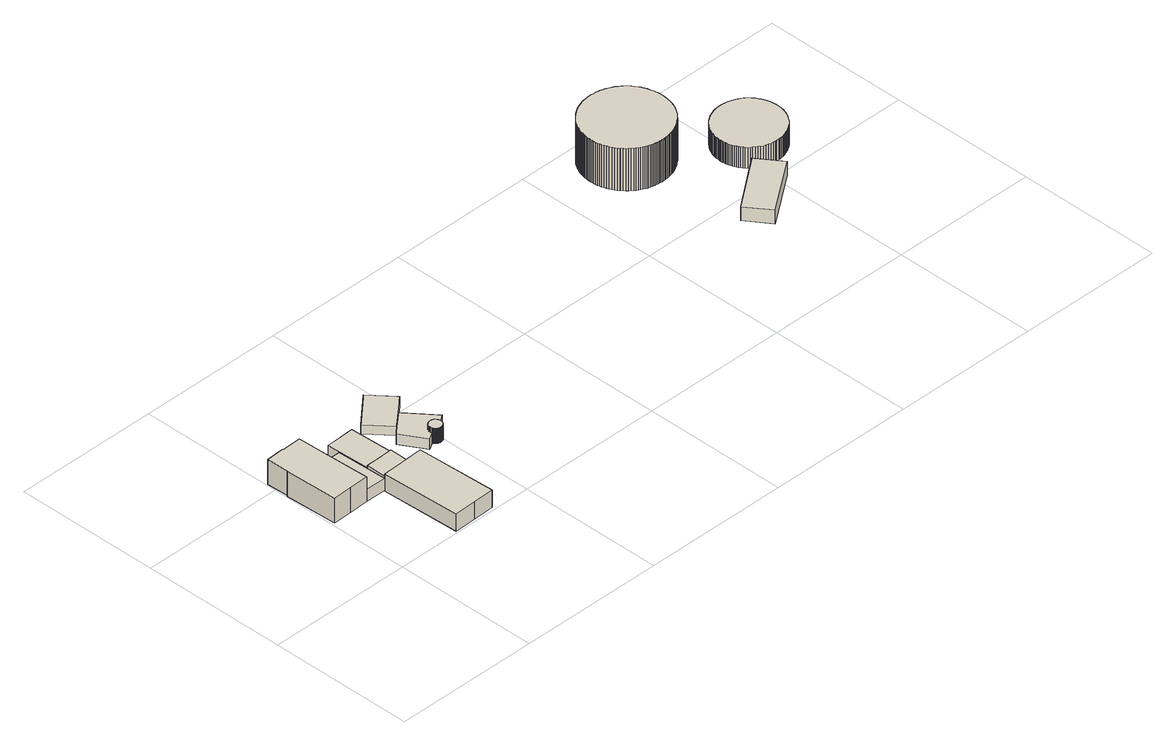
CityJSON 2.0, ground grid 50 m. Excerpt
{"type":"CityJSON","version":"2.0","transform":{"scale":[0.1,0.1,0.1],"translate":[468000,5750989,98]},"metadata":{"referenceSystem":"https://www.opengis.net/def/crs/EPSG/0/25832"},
"CityObjects":{
"building1":{"type":"Building","attributes":{"Gemeindeschluessel":"05754044","BezugspunktDach":"2000","function":"31001_1221","measuredHeight":12.15},"address":[{"country":"Germany","locality":"Verl","thoroughfareNumber":"145","thoroughfareName":"Rüschenweg"}],"geometry":[{"type":"Solid","lod":"1","boundaries":[[[[0,1,2,3,4,5,6,7,8,9]],[[10,11,12,13,14,15,16,17,18,19]],[[10,19,9,8]],[[11,10,8,7]],[[12,11,7,6]],[[13,12,6,5]],[[14,13,5,4]],[[15,14,4,3]],[[16,15,3,2]],[[17,16,2,1]],[[18,17,1,0]],[[19,18,0,9]]]]}]},
"building2":{"type":"Building","attributes":{"Gemeindeschluessel":"05754044","function":"31001_9998"},"address":[{"country":"Germany","locality":"Verl","thoroughfareNumber":"145","thoroughfareName":"Rüschenweg"}],"children":["building2-1","building2-2"]},
"building2-1":{"type":"BuildingPart","attributes":{"BezugspunktDach":"2000","measuredHeight":5.17},"parents":["building2"],"geometry":[{"type":"Solid","lod":"1","boundaries":[[[[20,21,22,23,24]],[[25,26,27,28,29]],[[25,29,24,23]],[[26,25,23,22]],[[27,26,22,21]],[[28,27,21,20]],[[29,28,20,24]]]]}]},
"building2-2":{"type":"BuildingPart","attributes":{"BezugspunktDach":"2000","measuredHeight":6.92},"parents":["building2"],"geometry":[{"type":"Solid","lod":"1","boundaries":[[[[30,31,32,33,34,35]],[[25,29,36,37,38,39]],[[25,39,35,34]],[[29,25,34,33]],[[36,29,33,32]],[[37,36,32,31]],[[38,37,31,30]],[[39,38,30,35]]]]}]},
"building3":{"type":"Building","attributes":{"Gemeindeschluessel":"05754044","BezugspunktDach":"2000","function":"31001_2726","measuredHeight":8.41},"address":[{"country":"Germany","locality":"Verl","thoroughfareNumber":"145","thoroughfareName":"Rüschenweg"}],"geometry":[{"type":"Solid","lod":"1","boundaries":[[[[40,41,42,43,44,45,46]],[[47,48,49,50,51,52,53]],[[47,53,46,45]],[[48,47,45,44]],[[49,48,44,43]],[[50,49,43,42]],[[51,50,42,41]],[[52,51,41,40]],[[53,52,40,46]]]]}]},
"building4":{"type":"Building","attributes":{"Gemeindeschluessel":"05754044","BezugspunktDach":"2000","function":"31001_2724","measuredHeight":6.92},"address":[{"country":"Germany","locality":"Verl","thoroughfareNumber":"145","thoroughfareName":"Rüschenweg"}],"geometry":[{"type":"Solid","lod":"1","boundaries":[[[[54,55,56,57,58,59]],[[60,61,62,63,64,65]],[[60,65,59,58]],[[61,60,58,57]],[[62,61,57,56]],[[63,62,56,55]],[[64,63,55,54]],[[65,64,54,59]]]]}]},
"building5":{"type":"Building","attributes":{"Gemeindeschluessel":"05754044","BezugspunktDach":"2000","function":"31001_2723","measuredHeight":3.66},"address":[{"country":"Germany","locality":"Verl","thoroughfareNumber":"145","thoroughfareName":"Rüschenweg"}],"geometry":[{"type":"Solid","lod":"1","boundaries":[[[[66,67,68,69,70,71,72,73,74,75,76,77,78,79,80,81,82,83,84,85,86,87,88,89,90,91,92,93,94,95,96,97,98,99]],[[100,101,102,103,104,105,106,107,108,109,110,111,112,113,114,115,116,117,118,119,120,121,122,123,124,125,126,127,128,129,130,131,132,133]],[[100,133,99,98]],[[101,100,98,97]],[[102,101,97,96]],[[103,102,96,95]],[[104,103,95,94]],[[105,104,94,93]],[[106,105,93,92]],[[107,106,92,91]],[[108,107,91,90]],[[109,108,90,89]],[[110,109,89,88]],[[111,110,88,87]],[[112,111,87,86]],[[113,112,86,85]],[[114,113,85,84]],[[115,114,84,83]],[[116,115,83,82]],[[117,116,82,81]],[[118,117,81,80]],[[119,118,80,79]],[[120,119,79,78]],[[121,120,78,77]],[[122,121,77,76]],[[123,122,76,75]],[[124,123,75,74]],[[125,124,74,73]],[[126,125,73,72]],[[127,126,72,71]],[[128,127,71,70]],[[129,128,70,69]],[[130,129,69,68]],[[131,130,68,67]],[[132,131,67,66]],[[133,132,66,99]]]]}]},
"building6":{"type":"Building","attributes":{"Gemeindeschluessel":"05754044","BezugspunktDach":"2000","function":"51003_1201","measuredHeight":5.41},"address":[{"country":"Germany"}],"geometry":[{"type":"Solid","lod":"1","boundaries":[[[[134,135,136,137,138,139,140,141,142,143,144,145,146,147,148,149,150,151,152,153,154,155,156,157,158,159,160,161,162,163,164,165,166,167,168,169,170,171,172,173,174,175,176,177,178,179,180,181,182,183,184,185,186,187]],[[188,189,190,191,192,193,194,195,196,197,198,199,200,201,202,203,204,205,206,207,208,209,210,211,212,213,214,215,216,217,218,219,220,221,222,223,224,225,226,227,228,229,230,231,232,233,234,235,236,237,238,239,240,241]],[[188,241,187,186]],[[189,188,186,185]],[[190,189,185,184]],[[191,190,184,183]],[[192,191,183,182]],[[193,192,182,181]],[[194,193,181,180]],[[195,194,180,179]],[[196,195,179,178]],[[197,196,178,177]],[[198,197,177,176]],[[199,198,176,175]],[[200,199,175,174]],[[201,200,174,173]],[[202,201,173,172]],[[203,202,172,171]],[[204,203,171,170]],[[205,204,170,169]],[[206,205,169,168]],[[207,206,168,167]],[[208,207,167,166]],[[209,208,166,165]],[[210,209,165,164]],[[211,210,164,163]],[[212,211,163,162]],[[213,212,162,161]],[[214,213,161,160]],[[215,214,160,159]],[[216,215,159,158]],[[217,216,158,157]],[[218,217,157,156]],[[219,218,156,155]],[[220,219,155,154]],[[221,220,154,153]],[[222,221,153,152]],[[223,222,152,151]],[[224,223,151,150]],[[225,224,150,149]],[[226,225,149,148]],[[227,226,148,147]],[[228,227,147,146]],[[229,228,146,145]],[[230,229,145,144]],[[231,230,144,143]],[[232,231,143,142]],[[233,232,142,141]],[[234,233,141,140]],[[235,234,140,139]],[[236,235,139,138]],[[237,236,138,137]],[[238,237,137,136]],[[239,238,136,135]],[[240,239,135,134]],[[241,240,134,187]]]]}]},
"building7":{"type":"Building","attributes":{"Gemeindeschluessel":"05754044","BezugspunktDach":"2000","function":"31001_2724","measuredHeight":3.27},"address":[{"country":"Germany","locality":"Verl","thoroughfareNumber":"145","thoroughfareName":"Rüschenweg"}],"geometry":[{"type":"Solid","lod":"1","boundaries":[[[[242,243,244,245,246]],[[247,248,249,250,251]],[[247,251,246,245]],[[248,247,245,244]],[[249,248,244,243]],[[250,249,243,242]],[[251,250,242,246]]]]}]},
"building8":{"type":"Building","attributes":{"Gemeindeschluessel":"05754044","BezugspunktDach":"2100","function":"51002_1215","measuredHeight":15},"address":[{"country":"Germany"}],"geometry":[{"type":"Solid","lod":"1","boundaries":[[[[252,253,254,255,256,257,258,259,260,261,262,263,264,265,266,267,268,269,270,271,272,273,274,275,276,277,278,279,280,281,282,283,284,285,286,287,288,289,290,291,292,293,294,295,296,297,298,299,300,301,302,303,304,305,306,307,308,309,310,311,312,313,314,315,316,317,318,319,320,321,322,323,324,325,326,327,328,329,330,331,332,333,334,335,336,337,338,339,340,341,342,343,344,345,346,347,348,349,350,351,352,353,354,355,356,357,358,359,360,361,362,363,364,365,366,367,368,369,370,371,372,373,374,375,376,377,378,379,380,381,382,383,384,385,386,387,388,389,390,391,392,393,394,395]],[[396,397,398,399,400,401,402,403,404,405,406,407,408,409,410,411,412,413,414,415,416,417,418,419,420,421,422,423,424,425,426,427,428,429,430,431,432,433,434,435,436,437,438,439,440,441,442,443,444,445,446,447,448,449,450,451,452,453,454,455,456,457,458,459,460,461,462,463,464,465,466,467,468,469,470,471,472,473,474,475,476,477,478,479,480,481,482,483,484,485,486,487,488,489,490,491,492,493,494,495,496,497,498,499,500,501,502,503,504,505,506,507,508,509,510,511,512,513,514,515,516,517,518,519,520,521,522,523,524,525,526,527,528,529,530,531,532,533,534,535,536,537,538,539]],[[396,539,395,394]],[[397,396,394,393]],[[398,397,393,392]],[[399,398,392,391]],[[400,399,391,390]],[[401,400,390,389]],[[402,401,389,388]],[[403,402,388,387]],[[404,403,387,386]],[[405,404,386,385]],[[406,405,385,384]],[[407,406,384,383]],[[408,407,383,382]],[[409,408,382,381]],[[410,409,381,380]],[[411,410,380,379]],[[412,411,379,378]],[[413,412,378,377]],[[414,413,377,376]],[[415,414,376,375]],[[416,415,375,374]],[[417,416,374,373]],[[418,417,373,372]],[[419,418,372,371]],[[420,419,371,370]],[[421,420,370,369]],[[422,421,369,368]],[[423,422,368,367]],[[424,423,367,366]],[[425,424,366,365]],[[426,425,365,364]],[[427,426,364,363]],[[428,427,363,362]],[[429,428,362,361]],[[430,429,361,360]],[[431,430,360,359]],[[432,431,359,358]],[[433,432,358,357]],[[434,433,357,356]],[[435,434,356,355]],[[436,435,355,354]],[[437,436,354,353]],[[438,437,353,352]],[[439,438,352,351]],[[440,439,351,350]],[[441,440,350,349]],[[442,441,349,348]],[[443,442,348,347]],[[444,443,347,346]],[[445,444,346,345]],[[446,445,345,344]],[[447,446,344,343]],[[448,447,343,342]],[[449,448,342,341]],[[450,449,341,340]],[[451,450,340,339]],[[452,451,339,338]],[[453,452,338,337]],[[454,453,337,336]],[[455,454,336,335]],[[456,455,335,334]],[[457,456,334,333]],[[458,457,333,332]],[[459,458,332,331]],[[460,459,331,330]],[[461,460,330,329]],[[462,461,329,328]],[[463,462,328,327]],[[464,463,327,326]],[[465,464,326,325]],[[466,465,325,324]],[[467,466,324,323]],[[468,467,323,322]],[[469,468,322,321]],[[470,469,321,320]],[[471,470,320,319]],[[472,471,319,318]],[[473,472,318,317]],[[474,473,317,316]],[[475,474,316,315]],[[476,475,315,314]],[[477,476,314,313]],[[478,477,313,312]],[[479,478,312,311]],[[480,479,311,310]],[[481,480,310,309]],[[482,481,309,308]],[[483,482,308,307]],[[484,483,307,306]],[[485,484,306,305]],[[486,485,305,304]],[[487,486,304,303]],[[488,487,303,302]],[[489,488,302,301]],[[490,489,301,300]],[[491,490,300,299]],[[492,491,299,298]],[[493,492,298,297]],[[494,493,297,296]],[[495,494,296,295]],[[496,495,295,294]],[[497,496,294,293]],[[498,497,293,292]],[[499,498,292,291]],[[500,499,291,290]],[[501,500,290,289]],[[502,501,289,288]],[[503,502,288,287]],[[504,503,287,286]],[[505,504,286,285]],[[506,505,285,284]],[[507,506,284,283]],[[508,507,283,282]],[[509,508,282,281]],[[510,509,281,280]],[[511,510,280,279]],[[512,511,279,278]],[[513,512,278,277]],[[514,513,277,276]],[[515,514,276,275]],[[516,515,275,274]],[[517,516,274,273]],[[518,517,273,272]],[[519,518,272,271]],[[520,519,271,270]],[[521,520,270,269]],[[522,521,269,268]],[[523,522,268,267]],[[524,523,267,266]],[[525,524,266,265]],[[526,525,265,264]],[[527,526,264,263]],[[528,527,263,262]],[[529,528,262,261]],[[530,529,261,260]],[[531,530,260,259]],[[532,531,259,258]],[[533,532,258,257]],[[534,533,257,256]],[[535,534,256,255]],[[536,535,255,254]],[[537,536,254,253]],[[538,537,253,252]],[[539,538,252,395]]]]}]},
"building9":{"type":"Building","attributes":{"Gemeindeschluessel":"05754044","BezugspunktDach":"2000","function":"31001_2464","measuredHeight":4.9,"storeysAboveGround":1},"address":[{"country":"Germany","locality":"Verl","thoroughfareNumber":"89","thoroughfareName":"Brissestraße"}],"geometry":[{"type":"Solid","lod":"1","boundaries":[[[[540,541,542,543]],[[544,545,546,547]],[[544,547,543,542]],[[545,544,542,541]],[[546,545,541,540]],[[547,546,540,543]]]]}]},
"building10":{"type":"Building","attributes":{"Gemeindeschluessel":"05754044","BezugspunktDach":"2100","function":"51002_1215","measuredHeight":7.39},"address":[{"country":"Germany"}],"geometry":[{"type":"Solid","lod":"1","boundaries":[[[[548,549,550,551,552,553,554,555,556,557,558,559,560,561,562,563,564,565,566,567,568,569,570,571,572,573,574,575,576,577,578,579,580,581,582,583,584,585,586,587,588,589,590,591,592,593,594,595,596,597,598,599,600,601,602,603,604,605,606,607,608,609,610,611,612,613,614,615,616,617,618,619,620,621,622,623,624,625,626,627,628,629,630,631,632,633,634,635,636,637,638,639,640,641,642,643,644,645,646,647,648,649,650,651,652,653,654,655,656,657,658,659,660,661,662,663,664,665]],[[666,667,668,669,670,671,672,673,674,675,676,677,678,679,680,681,682,683,684,685,686,687,688,689,690,691,692,693,694,695,696,697,698,699,700,701,702,703,704,705,706,707,708,709,710,711,712,713,714,715,716,717,718,719,720,721,722,723,724,725,726,727,728,729,730,731,732,733,734,735,736,737,738,739,740,741,742,743,744,745,746,747,748,749,750,751,752,753,754,755,756,757,758,759,760,761,762,763,764,765,766,767,768,769,770,771,772,773,774,775,776,777,778,779,780,781,782,783]],[[666,783,665,664]],[[667,666,664,663]],[[668,667,663,662]],[[669,668,662,661]],[[670,669,661,660]],[[671,670,660,659]],[[672,671,659,658]],[[673,672,658,657]],[[674,673,657,656]],[[675,674,656,655]],[[676,675,655,654]],[[677,676,654,653]],[[678,677,653,652]],[[679,678,652,651]],[[680,679,651,650]],[[681,680,650,649]],[[682,681,649,648]],[[683,682,648,647]],[[684,683,647,646]],[[685,684,646,645]],[[686,685,645,644]],[[687,686,644,643]],[[688,687,643,642]],[[689,688,642,641]],[[690,689,641,640]],[[691,690,640,639]],[[692,691,639,638]],[[693,692,638,637]],[[694,693,637,636]],[[695,694,636,635]],[[696,695,635,634]],[[697,696,634,633]],[[698,697,633,632]],[[699,698,632,631]],[[700,699,631,630]],[[701,700,630,629]],[[702,701,629,628]],[[703,702,628,627]],[[704,703,627,626]],[[705,704,626,625]],[[706,705,625,624]],[[707,706,624,623]],[[708,707,623,622]],[[709,708,622,621]],[[710,709,621,620]],[[711,710,620,619]],[[712,711,619,618]],[[713,712,618,617]],[[714,713,617,616]],[[715,714,616,615]],[[716,715,615,614]],[[717,716,614,613]],[[718,717,613,612]],[[719,718,612,611]],[[720,719,611,610]],[[721,720,610,609]],[[722,721,609,608]],[[723,722,608,607]],[[724,723,607,606]],[[725,724,606,605]],[[726,725,605,604]],[[727,726,604,603]],[[728,727,603,602]],[[729,728,602,601]],[[730,729,601,600]],[[731,730,600,599]],[[732,731,599,598]],[[733,732,598,597]],[[734,733,597,596]],[[735,734,596,595]],[[736,735,595,594]],[[737,736,594,593]],[[738,737,593,592]],[[739,738,592,591]],[[740,739,591,590]],[[741,740,590,589]],[[742,741,589,588]],[[743,742,588,587]],[[744,743,587,586]],[[745,744,586,585]],[[746,745,585,584]],[[747,746,584,583]],[[748,747,583,582]],[[749,748,582,581]],[[750,749,581,580]],[[751,750,580,579]],[[752,751,579,578]],[[753,752,578,577]],[[754,753,577,576]],[[755,754,576,575]],[[756,755,575,574]],[[757,756,574,573]],[[758,757,573,572]],[[759,758,572,571]],[[760,759,571,570]],[[761,760,570,569]],[[762,761,569,568]],[[763,762,568,567]],[[764,763,567,566]],[[765,764,566,565]],[[766,765,565,564]],[[767,766,564,563]],[[768,767,563,562]],[[769,768,562,561]],[[770,769,561,560]],[[771,770,560,559]],[[772,771,559,558]],[[773,772,558,557]],[[774,773,557,556]],[[775,774,556,555]],[[776,775,555,554]],[[777,776,554,553]],[[778,777,553,552]],[[779,778,552,551]],[[780,779,551,550]],[[781,780,550,549]],[[782,781,549,548]],[[783,782,548,665]]]]}]}
},
"vertices":[
[66,535,98],[66,537,98],[5,534,98],[7,456,98],[4,456,98],[10,276,98],[77,278,98],[143,280,98],[137,453,98],[135,537,98],[137,453,10],[143,280,10],[77,278,10],[10,276,10],[4,456,10],[7,456,10],[5,534,10],[66,537,10],[66,535,10],[135,537,10],
[209,453,54],[137,453,54],[143,280,54],[214,278,54],[212,346,54],[214,278,11],[143,280,11],[137,453,11],[209,453,11],[212,346,11],
[309,282,64],[310,349,64],[261,347,64],[212,346,64],[214,278,64],[262,280,64],[261,347,11],[310,349,11],[309,282,11],[262,280,11],
[372,11,71],[362,284,71],[309,282,71],[288,281,71],[214,278,71],[224,6,71],[298,8,71],[224,6,9],[214,278,9],[288,281,9],[309,282,9],[362,284,9],[372,11,9],[298,8,9],
[310,349,58],[305,498,58],[256,496,58],[207,495,58],[212,346,58],[261,347,58],[212,346,9],[207,495,9],[256,496,9],[305,498,9],[310,349,9],[261,347,9],
[461,467,48],[416,429,48],[387,404,48],[437,320,48],[461,335,48],[460,338,48],[460,341,48],[460,344,48],[460,346,48],[461,348,48],[462,350,48],[463,352,48],[464,353,48],[465,355,48],[467,357,48],[469,358,48],[471,360,48],[474,361,48],[477,362,48],[480,362,48],[483,362,48],[485,361,48],[488,361,48],[490,360,48],[492,359,48],[493,358,48],[495,357,48],[496,355,48],[498,353,48],[499,351,48],[500,349,48],[501,346,48],[502,343,48],[539,372,48],[502,343,11],[501,346,11],[500,349,11],[499,351,11],[498,353,11],[496,355,11],[495,357,11],[493,358,11],[492,359,11],[490,360,11],[488,361,11],[485,361,11],[483,362,11],[480,362,11],[477,362,11],[474,361,11],[471,360,11],[469,358,11],[467,357,11],[465,355,11],[464,353,11],[463,352,11],[462,350,11],[461,348,11],[460,346,11],[460,344,11],[460,341,11],[460,338,11],[461,335,11],[437,320,11],[387,404,11],[416,429,11],[461,467,11],[539,372,11],
[485,320,66],[488,321,66],[491,322,66],[493,323,66],[495,325,66],[497,327,66],[498,329,66],[499,330,66],[500,332,66],[501,334,66],[501,336,66],[502,338,66],[502,341,66],[502,343,66],[501,346,66],[500,349,66],[499,351,66],[498,353,66],[496,355,66],[495,357,66],[493,358,66],[492,359,66],[490,360,66],[488,361,66],[485,361,66],[483,362,66],[480,362,66],[477,362,66],[474,361,66],[471,360,66],[469,358,66],[467,357,66],[465,355,66],[464,353,66],[463,352,66],[462,350,66],[461,348,66],[460,346,66],[460,344,66],[460,341,66],[460,338,66],[461,335,66],[461,333,66],[463,330,66],[464,328,66],[466,326,66],[468,324,66],[470,323,66],[472,322,66],[474,321,66],[475,320,66],[478,320,66],[480,320,66],[482,320,66],[480,320,12],[478,320,12],[475,320,12],[474,321,12],[472,322,12],[470,323,12],[468,324,12],[466,326,12],[464,328,12],[463,330,12],[461,333,12],[461,335,12],[460,338,12],[460,341,12],[460,344,12],[460,346,12],[461,348,12],[462,350,12],[463,352,12],[464,353,12],[465,355,12],[467,357,12],[469,358,12],[471,360,12],[474,361,12],[477,362,12],[480,362,12],[483,362,12],[485,361,12],[488,361,12],[490,360,12],[492,359,12],[493,358,12],[495,357,12],[496,355,12],[498,353,12],[499,351,12],[500,349,12],[501,346,12],[502,343,12],[502,341,12],[502,338,12],[501,336,12],[501,334,12],[500,332,12],[499,330,12],[498,329,12],[497,327,12],[495,325,12],[493,323,12],[491,322,12],[488,321,12],[485,320,12],[482,320,12],
[519,519,45],[453,597,45],[350,506,45],[416,429,45],[461,467,45],[416,429,12],[350,506,12],[453,597,12],[519,519,12],[461,467,12],
[1779,712,160],[1785,712,160],[1791,713,160],[1798,714,160],[1804,716,160],[1811,717,160],[1817,719,160],[1824,722,160],[1831,725,160],[1837,728,160],[1844,732,160],[1851,736,160],[1852,737,160],[1855,740,160],[1861,744,160],[1867,749,160],[1872,755,160],[1877,760,160],[1882,765,160],[1886,770,160],[1889,776,160],[1893,781,160],[1896,787,160],[1899,792,160],[1901,797,160],[1903,802,160],[1905,807,160],[1907,812,160],[1908,817,160],[1909,822,160],[1910,827,160],[1911,831,160],[1912,837,160],[1912,842,160],[1913,848,160],[1913,853,160],[1913,859,160],[1913,865,160],[1912,872,160],[1911,878,160],[1910,885,160],[1908,891,160],[1906,898,160],[1904,905,160],[1901,912,160],[1898,919,160],[1896,923,160],[1894,927,160],[1889,933,160],[1885,940,160],[1881,945,160],[1876,951,160],[1871,956,160],[1866,961,160],[1861,965,160],[1856,969,160],[1851,972,160],[1847,976,160],[1842,979,160],[1837,981,160],[1832,984,160],[1827,986,160],[1823,988,160],[1818,990,160],[1813,991,160],[1809,993,160],[1804,994,160],[1798,995,160],[1793,996,160],[1787,997,160],[1781,997,160],[1775,998,160],[1769,998,160],[1762,998,160],[1755,997,160],[1749,996,160],[1742,995,160],[1734,994,160],[1727,991,160],[1720,989,160],[1716,987,160],[1709,985,160],[1702,981,160],[1695,977,160],[1688,972,160],[1682,968,160],[1676,963,160],[1671,958,160],[1666,953,160],[1661,948,160],[1657,943,160],[1653,937,160],[1649,932,160],[1646,927,160],[1643,922,160],[1641,917,160],[1638,912,160],[1636,907,160],[1634,902,160],[1633,897,160],[1632,892,160],[1630,888,160],[1629,883,160],[1628,878,160],[1628,872,160],[1627,867,160],[1627,861,160],[1626,855,160],[1627,849,160],[1627,843,160],[1628,836,160],[1629,829,160],[1630,823,160],[1632,816,160],[1634,809,160],[1637,802,160],[1640,794,160],[1643,787,160],[1647,780,160],[1652,773,160],[1656,768,160],[1657,767,160],[1662,761,160],[1667,755,160],[1672,750,160],[1678,745,160],[1684,740,160],[1689,736,160],[1695,733,160],[1700,729,160],[1706,726,160],[1712,724,160],[1717,721,160],[1722,719,160],[1728,718,160],[1733,716,160],[1738,715,160],[1743,714,160],[1748,713,160],[1753,712,160],[1758,712,160],[1763,712,160],[1768,711,160],[1774,711,160],[1768,711,10],[1763,712,10],[1758,712,10],[1753,712,10],[1748,713,10],[1743,714,10],[1738,715,10],[1733,716,10],[1728,718,10],[1722,719,10],[1717,721,10],[1712,724,10],[1706,726,10],[1700,729,10],[1695,733,10],[1689,736,10],[1684,740,10],[1678,745,10],[1672,750,10],[1667,755,10],[1662,761,10],[1657,767,10],[1656,768,10],[1652,773,10],[1647,780,10],[1643,787,10],[1640,794,10],[1637,802,10],[1634,809,10],[1632,816,10],[1630,823,10],[1629,829,10],[1628,836,10],[1627,843,10],[1627,849,10],[1626,855,10],[1627,861,10],[1627,867,10],[1628,872,10],[1628,878,10],[1629,883,10],[1630,888,10],[1632,892,10],[1633,897,10],[1634,902,10],[1636,907,10],[1638,912,10],[1641,917,10],[1643,922,10],[1646,927,10],[1649,932,10],[1653,937,10],[1657,943,10],[1661,948,10],[1666,953,10],[1671,958,10],[1676,963,10],[1682,968,10],[1688,972,10],[1695,977,10],[1702,981,10],[1709,985,10],[1716,987,10],[1720,989,10],[1727,991,10],[1734,994,10],[1742,995,10],[1749,996,10],[1755,997,10],[1762,998,10],[1769,998,10],[1775,998,10],[1781,997,10],[1787,997,10],[1793,996,10],[1798,995,10],[1804,994,10],[1809,993,10],[1813,991,10],[1818,990,10],[1823,988,10],[1827,986,10],[1832,984,10],[1837,981,10],[1842,979,10],[1847,976,10],[1851,972,10],[1856,969,10],[1861,965,10],[1866,961,10],[1871,956,10],[1876,951,10],[1881,945,10],[1885,940,10],[1889,933,10],[1894,927,10],[1896,923,10],[1898,919,10],[1901,912,10],[1904,905,10],[1906,898,10],[1908,891,10],[1910,885,10],[1911,878,10],[1912,872,10],[1913,865,10],[1913,859,10],[1913,853,10],[1913,848,10],[1912,842,10],[1912,837,10],[1911,831,10],[1910,827,10],[1909,822,10],[1908,817,10],[1907,812,10],[1905,807,10],[1903,802,10],[1901,797,10],[1899,792,10],[1896,787,10],[1893,781,10],[1889,776,10],[1886,770,10],[1882,765,10],[1877,760,10],[1872,755,10],[1867,749,10],[1861,744,10],[1855,740,10],[1852,737,10],[1851,736,10],[1844,732,10],[1837,728,10],[1831,725,10],[1824,722,10],[1817,719,10],[1811,717,10],[1804,716,10],[1798,714,10],[1791,713,10],[1785,712,10],[1779,712,10],[1774,711,10],
[1970,557,66],[1789,424,66],[1847,344,66],[2029,476,66],[1847,344,17],[1789,424,17],[1970,557,17],[2029,476,17],
[2066,539,94],[2073,540,94],[2079,541,94],[2085,543,94],[2091,545,94],[2096,547,94],[2102,549,94],[2106,551,94],[2111,554,94],[2115,557,94],[2119,559,94],[2123,562,94],[2127,565,94],[2130,568,94],[2133,571,94],[2136,574,94],[2139,577,94],[2142,581,94],[2145,585,94],[2148,589,94],[2151,594,94],[2154,599,94],[2157,604,94],[2159,610,94],[2161,615,94],[2163,622,94],[2165,628,94],[2166,635,94],[2167,642,94],[2167,648,94],[2167,650,94],[2167,657,94],[2166,665,94],[2165,672,94],[2164,678,94],[2162,685,94],[2160,691,94],[2158,697,94],[2155,702,94],[2152,707,94],[2150,712,94],[2147,717,94],[2143,721,94],[2140,725,94],[2137,728,94],[2134,732,94],[2131,735,94],[2127,738,94],[2124,740,94],[2120,743,94],[2117,746,94],[2112,748,94],[2108,751,94],[2103,753,94],[2098,755,94],[2093,757,94],[2088,759,94],[2082,761,94],[2076,762,94],[2070,763,94],[2063,764,94],[2056,764,94],[2049,764,94],[2042,764,94],[2034,763,94],[2032,762,94],[2025,761,94],[2017,758,94],[2010,755,94],[2002,752,94],[1995,748,94],[1988,743,94],[1982,739,94],[1977,734,94],[1971,728,94],[1967,723,94],[1962,717,94],[1958,712,94],[1955,706,94],[1952,700,94],[1950,695,94],[1947,689,94],[1946,683,94],[1944,678,94],[1943,673,94],[1942,668,94],[1942,663,94],[1941,658,94],[1941,653,94],[1941,649,94],[1941,644,94],[1942,640,94],[1942,635,94],[1943,631,94],[1944,626,94],[1945,621,94],[1947,616,94],[1949,611,94],[1951,606,94],[1953,601,94],[1956,595,94],[1959,590,94],[1963,585,94],[1967,580,94],[1972,574,94],[1977,569,94],[1982,565,94],[1988,560,94],[1994,556,94],[2001,552,94],[2008,548,94],[2016,545,94],[2023,543,94],[2031,541,94],[2040,540,94],[2047,539,94],[2052,539,94],[2059,539,94],[2052,539,20],[2047,539,20],[2040,540,20],[2031,541,20],[2023,543,20],[2016,545,20],[2008,548,20],[2001,552,20],[1994,556,20],[1988,560,20],[1982,565,20],[1977,569,20],[1972,574,20],[1967,580,20],[1963,585,20],[1959,590,20],[1956,595,20],[1953,601,20],[1951,606,20],[1949,611,20],[1947,616,20],[1945,621,20],[1944,626,20],[1943,631,20],[1942,635,20],[1942,640,20],[1941,644,20],[1941,649,20],[1941,653,20],[1941,658,20],[1942,663,20],[1942,668,20],[1943,673,20],[1944,678,20],[1946,683,20],[1947,689,20],[1950,695,20],[1952,700,20],[1955,706,20],[1958,712,20],[1962,717,20],[1967,723,20],[1971,728,20],[1977,734,20],[1982,739,20],[1988,743,20],[1995,748,20],[2002,752,20],[2010,755,20],[2017,758,20],[2025,761,20],[2032,762,20],[2034,763,20],[2042,764,20],[2049,764,20],[2056,764,20],[2063,764,20],[2070,763,20],[2076,762,20],[2082,761,20],[2088,759,20],[2093,757,20],[2098,755,20],[2103,753,20],[2108,751,20],[2112,748,20],[2117,746,20],[2120,743,20],[2124,740,20],[2127,738,20],[2131,735,20],[2134,732,20],[2137,728,20],[2140,725,20],[2143,721,20],[2147,717,20],[2150,712,20],[2152,707,20],[2155,702,20],[2158,697,20],[2160,691,20],[2162,685,20],[2164,678,20],[2165,672,20],[2166,665,20],[2167,657,20],[2167,650,20],[2167,648,20],[2167,642,20],[2166,635,20],[2165,628,20],[2163,622,20],[2161,615,20],[2159,610,20],[2157,604,20],[2154,599,20],[2151,594,20],[2148,589,20],[2145,585,20],[2142,581,20],[2139,577,20],[2136,574,20],[2133,571,20],[2130,568,20],[2127,565,20],[2123,562,20],[2119,559,20],[2115,557,20],[2111,554,20],[2106,551,20],[2102,549,20],[2096,547,20],[2091,545,20],[2085,543,20],[2079,541,20],[2073,540,20],[2066,539,20],[2059,539,20]
]}
